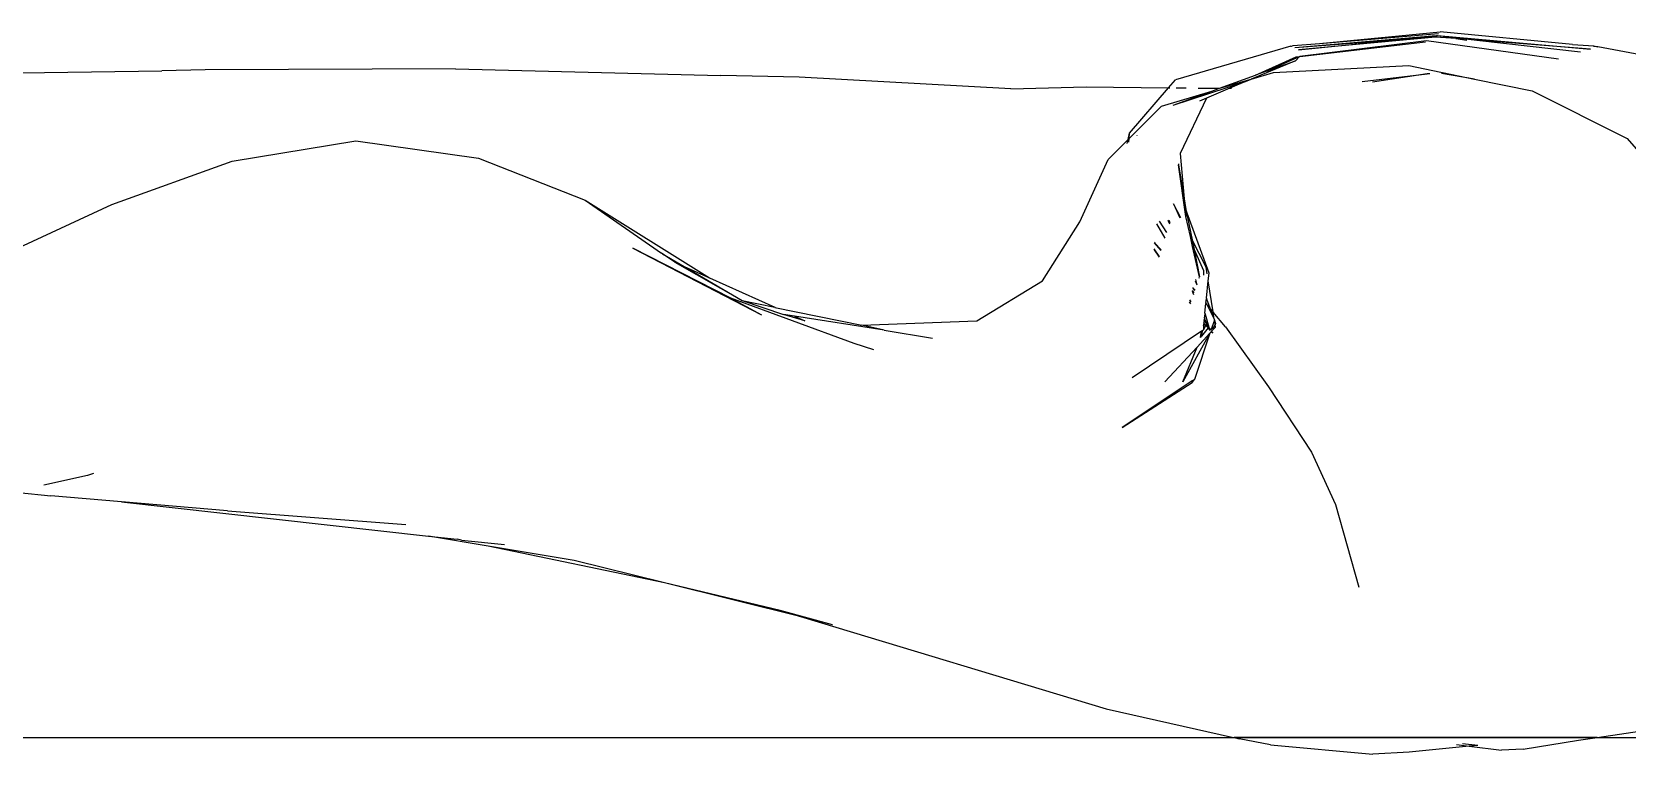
# Model space of a CAD drawing. Header units: millimetres. Extents: x -41292 to 298682, y -22072 to 33155.
# Drawn here: x 28603.7 to 28730.5, y 1459.3 to 1516.7 of the extents above; entities that cross this region are included whole.
import ezdxf

# ---------------------------------------------------------------- set-up
doc = ezdxf.new("R2010")
doc.units = ezdxf.units.MM
doc.layers.add('틀', color=8, linetype='Continuous')

# ---------------------------------------------------------------- blocks, each defined once
blk = doc.blocks.new('AHSISHEUD')
for p, q in [((29342.69, 19164.44), (29331.46, 19163.48)), ((29338.85, 19164.04), (29331.46, 19163.48)), ((29342.64, 19164.33), (29331.75, 19163.32)), ((29331.75, 19163.32), (29338.85, 19164.04)), ((29341.93, 19164.04), (29331.86, 19162.8)), ((29333.41, 19163.83), (29343.02, 19164.74)), ((29333.41, 19163.83), (29342.89, 19164.62)), ((29338.85, 19164.04), (29342.69, 19164.44)), ((29342.64, 19164.33), (29338.85, 19164.04)), ((29352.43, 19162.57), (29341.93, 19164.04)), ((29342.77, 19164.43), (29342.64, 19164.33)), ((29344.26, 19164.21), (29342.64, 19164.33)), ((29342.69, 19164.44), (29342.77, 19164.43)), ((29342.8, 19164.45), (29342.77, 19164.43)), ((29342.8, 19164.45), (29354.95, 19163.37)), ((29342.8, 19164.45), (29345.92, 19164.08)), ((29353.53, 19163.75), (29343.02, 19164.74)), ((29344.26, 19164.21), (29345.12, 19164.08)), ((29354.95, 19163.37), (29345.92, 19164.08)), ((29345.92, 19164.08), (29354.16, 19163.15)), ((29331.15, 19163.62), (29321.96, 19160.94)), ((29328.32, 19161.3), (29331.56, 19162.76)), ((29329.2, 19161.62), (29331.83, 19162.79)), ((29331.15, 19163.62), (29331.18, 19163.62)), ((29331.18, 19163.62), (29331.31, 19163.66)), ((29331.31, 19163.66), (29333.41, 19163.83)), ((29331.5, 19162.45), (29331.83, 19162.79)), ((29331.56, 19162.76), (29331.83, 19162.79)), ((29331.83, 19162.79), (29331.86, 19162.8)), ((29331.86, 19162.8), (29341.84, 19163.95)), ((29353.53, 19163.75), (29355.24, 19163.64)), ((29355.54, 19163.56), (29355.19, 19163.59)), ((29355.24, 19163.64), (29355.54, 19163.56)), ((29361.03, 19162.52), (29355.54, 19163.56)), ((29225.67, 19161.44), (29241.37, 19161.65)), ((29244.83, 19161.72), (29241.37, 19161.65)), ((29264.72, 19161.82), (29244.83, 19161.72)), ((29264.72, 19161.82), (29285.83, 19161.27)), ((29331.5, 19162.45), (29327.99, 19160.98)), ((29327.99, 19160.98), (29329.77, 19161.51)), ((29329.2, 19161.62), (29328.32, 19161.3)), ((29329.2, 19161.62), (29331.5, 19162.45)), ((29329.77, 19161.51), (29340.53, 19162.07)), ((29340.53, 19162.07), (29345.74, 19160.99)), ((29345.74, 19160.99), (29343.11, 19161.44)), ((29292.05, 19161.14), (29285.83, 19161.27)), ((29308.87, 19160.23), (29292.05, 19161.14)), ((29308.87, 19160.23), (29314.86, 19160.37)), ((29314.86, 19160.37), (29321.42, 19160.31)), ((29318.31, 19156.69), (29321.42, 19160.31)), ((29321.42, 19160.31), (29321.96, 19160.94)), ((29321.42, 19160.31), (29321.52, 19160.3)), ((29321.77, 19158.93), (29327.54, 19160.79)), ((29322.03, 19160.3), (29322.82, 19160.29)), ((29323.76, 19160.28), (29325.47, 19160.27)), ((29326.28, 19160.26), (29324.43, 19159.48)), ((29324.85, 19160.04), (29325.47, 19160.27)), ((29325.47, 19160.27), (29328.32, 19161.3)), ((29325.47, 19160.27), (29327.99, 19160.98)), ((29327.54, 19160.79), (29326.28, 19160.26)), ((29326.28, 19160.26), (29326.41, 19160.26)), ((29327.54, 19160.79), (29327.99, 19160.98)), ((29336.8, 19160.79), (29341.98, 19161.4)), ((29341.98, 19161.4), (29337.63, 19160.75)), ((29342.19, 19161.41), (29341.98, 19161.4)), ((29345.74, 19160.99), (29350.32, 19160.05)), ((29320.85, 19158.85), (29324.85, 19160.04)), ((29321.77, 19158.93), (29324.85, 19160.04)), ((29324.43, 19159.48), (29322.33, 19155.08)), ((29324.43, 19159.48), (29323.88, 19159.25)), ((29350.32, 19160.05), (29357.87, 19156.28)), ((29318.29, 19156.27), (29320.85, 19158.85)), ((29318.2, 19156.19), (29318.31, 19156.69)), ((29318.29, 19156.27), (29318.31, 19156.69)), ((29318.9, 19156.54), (29318.9, 19156.51)), ((29246.97, 19154.47), (29256.81, 19156.08)), ((29256.81, 19156.08), (29266.54, 19154.7)), ((29316.61, 19154.59), (29318.2, 19156.19)), ((29318.13, 19155.87), (29318.2, 19156.19)), ((29318.2, 19156.19), (29318.29, 19156.27)), ((29318.27, 19155.99), (29318.29, 19156.27)), ((29357.87, 19156.28), (29361.95, 19151.6)), ((29237.41, 19151.03), (29246.97, 19154.47)), ((29266.54, 19154.7), (29275.02, 19151.38)), ((29314.36, 19149.65), (29316.61, 19154.59)), ((29322.21, 19154.25), (29322.2, 19154.18)), ((29322.79, 19150.06), (29322.2, 19154.18)), ((29322.2, 19154.18), (29322.66, 19151.48)), ((29322.33, 19155.08), (29322.66, 19151.48)), ((29275.02, 19151.38), (29284.93, 19145.19)), ((29275.02, 19151.38), (29281.1, 19147.16)), ((29322.66, 19151.48), (29322.79, 19150.06)), ((29322.66, 19151.48), (29322.8, 19150.62)), ((29228.54, 19146.92), (29237.41, 19151.03)), ((29322.38, 19149.97), (29321.8, 19151.09)), ((29321.8, 19151.09), (29322.31, 19149.96)), ((29322.8, 19150.62), (29322.79, 19150.06)), ((29323.15, 19148.47), (29322.79, 19150.06)), ((29324.64, 19145.57), (29322.8, 19150.62)), ((29322.8, 19150.62), (29323.29, 19148.21)), ((29311.4, 19144.96), (29314.36, 19149.65)), ((29320.45, 19149.5), (29321.13, 19148.35)), ((29321.28, 19148.81), (29320.69, 19149.71)), ((29321.36, 19149.77), (29321.5, 19149.5)), ((29321.53, 19149.62), (29321.4, 19149.77)), ((29321.44, 19149.78), (29321.53, 19149.62)), ((29321.52, 19149.57), (29321.53, 19149.62)), ((29286.62, 19143.59), (29278.82, 19147.56)), ((29278.82, 19147.56), (29289.06, 19142.25)), ((29320.68, 19146.92), (29320.27, 19147.51)), ((29320.32, 19148.03), (29320.31, 19147.98)), ((29320.83, 19147.37), (29320.31, 19147.98)), ((29320.31, 19147.98), (29320.84, 19147.43)), ((29323.29, 19148.21), (29323.15, 19148.47)), ((29323.33, 19147.69), (29323.15, 19148.47)), ((29324.4, 19146.05), (29323.29, 19148.21)), ((29323.29, 19148.21), (29323.44, 19147.44)), ((29323.33, 19147.69), (29323.44, 19147.44)), ((29323.88, 19145.28), (29323.33, 19147.69)), ((29281.18, 19147.11), (29281.1, 19147.16)), ((29282.15, 19146.44), (29281.18, 19147.11)), ((29281.18, 19147.11), (29282.91, 19146.09)), ((29282.15, 19146.44), (29287.52, 19143.39)), ((29282.15, 19146.44), (29282.91, 19146.09)), ((29320.26, 19147.43), (29320.66, 19146.84)), ((29323.44, 19147.44), (29324.19, 19145.78)), ((29323.44, 19147.44), (29323.88, 19145.28)), ((29282.91, 19146.09), (29287.52, 19143.39)), ((29282.91, 19146.09), (29284.93, 19145.19)), ((29284.93, 19145.19), (29290.1, 19142.86)), ((29306.16, 19141.79), (29311.4, 19144.96)), ((29323.55, 19145.07), (29323.67, 19144.65)), ((29323.82, 19145.25), (29323.85, 19145.17)), ((29324.19, 19145.78), (29324.19, 19145.4)), ((29324.48, 19145.51), (29324.4, 19146.05)), ((29324.57, 19144.95), (29324.64, 19145.57)), ((29323.29, 19144.13), (29323.41, 19143.87)), ((29323.45, 19144), (29323.31, 19144.2)), ((29323.36, 19144.37), (29323.37, 19144.42)), ((29323.51, 19144.19), (29323.36, 19144.37)), ((29323.53, 19144.23), (29323.36, 19144.37)), ((29323.52, 19144.95), (29323.67, 19144.65)), ((29324.43, 19143.58), (29324.57, 19144.95)), ((29324.96, 19142.5), (29324.57, 19144.95)), ((29296.41, 19139.98), (29286.62, 19143.59)), ((29286.62, 19143.59), (29289.06, 19142.25)), ((29287.52, 19143.39), (29290.79, 19142.29)), ((29287.52, 19143.39), (29290.1, 19142.86)), ((29290.1, 19142.86), (29290.12, 19142.85)), ((29290.12, 19142.85), (29297.04, 19141.44)), ((29323.06, 19143.29), (29323.16, 19143.14)), ((29323.21, 19143.29), (29323.1, 19143.44)), ((29324.3, 19142.39), (29324.38, 19143.16)), ((29324.39, 19143.23), (29324.38, 19143.16)), ((29324.43, 19143.14), (29324.38, 19143.16)), ((29324.39, 19143.23), (29324.44, 19143.54)), ((29324.43, 19143.58), (29324.44, 19143.54)), ((29324.48, 19143.04), (29324.43, 19143.14)), ((29324.44, 19143.54), (29324.7, 19142.81)), ((29324.48, 19143.04), (29324.97, 19142.08)), ((29324.7, 19142.81), (29324.48, 19143.04)), ((29324.72, 19142.75), (29324.7, 19142.81)), ((29324.96, 19142.5), (29324.72, 19142.75)), ((29324.72, 19142.75), (29324.97, 19142.08)), ((29324.96, 19142.47), (29324.96, 19142.5)), ((29325.95, 19141.3), (29324.96, 19142.47)), ((29325.05, 19141.92), (29324.96, 19142.47)), ((29292.5, 19141.78), (29290.79, 19142.29)), ((29291.67, 19142.15), (29290.79, 19142.29)), ((29291.67, 19142.15), (29292.5, 19141.78)), ((29298.8, 19141.04), (29291.67, 19142.15)), ((29297.04, 19141.44), (29306.16, 19141.79)), ((29298.8, 19141.04), (29297.04, 19141.44)), ((29324.56, 19141.22), (29324.03, 19140.56)), ((29324.19, 19141.41), (29324.24, 19141.56)), ((29324.19, 19141.41), (29324.19, 19141.06)), ((29324.19, 19141.06), (29324.38, 19141.41)), ((29324.21, 19141.6), (29324.26, 19141.77)), ((29324.24, 19141.56), (29324.21, 19141.6)), ((29324.24, 19141.81), (29324.28, 19141.95)), ((29324.26, 19141.77), (29324.24, 19141.81)), ((29324.38, 19141.41), (29324.24, 19141.56)), ((29324.26, 19142.01), (29324.32, 19142.32)), ((29324.26, 19142.01), (29324.28, 19141.95)), ((29324.45, 19141.58), (29324.26, 19141.77)), ((29324.28, 19141.95), (29324.45, 19141.58)), ((29324.3, 19142.39), (29324.32, 19142.32)), ((29324.32, 19142.32), (29324.61, 19141.28)), ((29324.38, 19141.41), (29324.43, 19141.53)), ((29324.56, 19141.22), (29324.41, 19141.38)), ((29324.43, 19141.53), (29324.45, 19141.58)), ((29324.61, 19141.28), (29324.43, 19141.53)), ((29324.61, 19141.28), (29324.56, 19141.22)), ((29324.75, 19141.01), (29324.56, 19141.22)), ((29324.78, 19141.03), (29324.61, 19141.28)), ((29325.06, 19141.83), (29324.78, 19141.03)), ((29325.15, 19141.28), (29324.84, 19140.95)), ((29325.11, 19141.5), (29324.89, 19141.11)), ((29324.97, 19142.08), (29325.05, 19141.92)), ((29325.05, 19141.92), (29325.07, 19141.87)), ((29325.07, 19141.87), (29325.06, 19141.83)), ((29325.06, 19141.83), (29325.15, 19141.57)), ((29325.11, 19141.5), (29325.06, 19141.83)), ((29325.15, 19141.57), (29325.11, 19141.5)), ((29325.15, 19141.28), (29325.11, 19141.5)), ((29325.95, 19141.3), (29329.37, 19136.53)), ((29297.98, 19139.48), (29296.41, 19139.98)), ((29298.8, 19141.04), (29302.66, 19140.41)), ((29324.04, 19140.95), (29318.51, 19137.25)), ((29324.71, 19140.79), (29322.54, 19136.92)), ((29324.71, 19140.79), (29323.49, 19137.13)), ((29324.71, 19140.79), (29323.68, 19139.69)), ((29323.95, 19140.46), (29324.04, 19140.95)), ((29324.01, 19140.5), (29323.95, 19140.46)), ((29324.01, 19140.5), (29324.03, 19140.56)), ((29324.03, 19140.56), (29324.15, 19141.03)), ((29324.07, 19140.97), (29324.03, 19140.56)), ((29324.07, 19140.97), (29324.04, 19140.95)), ((29324.15, 19141.03), (29324.07, 19140.97)), ((29324.15, 19141.03), (29324.19, 19141.06)), ((29324.75, 19140.85), (29324.71, 19140.79)), ((29324.73, 19140.83), (29324.71, 19140.79)), ((29324.84, 19140.95), (29324.75, 19140.85)), ((29324.95, 19140.79), (29324.84, 19140.95)), ((29323.68, 19139.69), (29321.13, 19136.94)), ((29322.54, 19136.92), (29323.68, 19139.69)), ((29323.3, 19137), (29317.74, 19133.31)), ((29317.74, 19133.31), (29323.28, 19136.87)), ((29323.28, 19136.87), (29323.49, 19137.13)), ((29323.28, 19136.87), (29323.3, 19137)), ((29323.49, 19137.13), (29323.3, 19137)), ((29329.37, 19136.53), (29332.79, 19131.34)), ((29332.79, 19131.34), (29334.69, 19127.19)), ((29235.45, 19129.5), (29231.98, 19128.73)), ((29235.95, 19129.64), (29235.45, 19129.5)), ((29229.97, 19128.15), (29232.55, 19127.86)), ((29238.16, 19127.39), (29232.55, 19127.86)), ((29246.59, 19126.67), (29238.16, 19127.39)), ((29238.16, 19127.39), (29262.57, 19124.67)), ((29246.59, 19126.67), (29260.78, 19125.59)), ((29334.69, 19127.19), (29336.54, 19120.62)), ((29267.33, 19123.87), (29262.57, 19124.67)), ((29262.57, 19124.67), (29264.86, 19124.42)), ((29265.2, 19124.35), (29264.86, 19124.42)), ((29265.2, 19124.35), (29268.62, 19124)), ((29281.33, 19120.96), (29267.33, 19123.87)), ((29274.16, 19122.73), (29267.33, 19123.87)), ((29281.33, 19120.96), (29274.16, 19122.73)), ((29290.53, 19118.75), (29281.33, 19120.96)), ((29292.42, 19118.19), (29281.33, 19120.96)), ((29294.69, 19117.62), (29290.53, 19118.75)), ((29290.53, 19118.75), (29292.42, 19118.19)), ((29292.42, 19118.19), (29316.46, 19110.95)), ((29294.69, 19117.62), (29292.42, 19118.19)), ((29316.46, 19110.95), (29326.58, 19108.67)), ((29355.48, 19108.67), (29363.67, 19109.87)), ((27995.74, 19108.67), (29326.58, 19108.67)), ((29326.58, 19108.67), (29326.62, 19108.67)), ((29326.62, 19108.67), (29327.03, 19108.57)), ((29355.48, 19108.67), (29326.62, 19108.67)), ((29329.53, 19108.09), (29327.03, 19108.57)), ((29346.01, 19108.04), (29344.78, 19108.17)), ((29349.62, 19107.75), (29354.02, 19108.45)), ((29354.02, 19108.45), (29355.48, 19108.67)), ((29355.48, 19108.67), (29562.05, 19108.67)), ((29329.53, 19108.09), (29337.65, 19107.34)), ((29340.54, 19107.5), (29337.65, 19107.34)), ((29345.31, 19107.97), (29340.54, 19107.5)), ((29344.3, 19108.1), (29345.31, 19107.97)), ((29346.01, 19108.04), (29345.31, 19107.97)), ((29345.31, 19107.97), (29347.89, 19107.65)), ((29349.62, 19107.75), (29347.89, 19107.65))]:
    blk.add_line(p, q)

msp = doc.modelspace()

# ---------------------------------------------------------------- linework, layer by layer
at = {"layer": '틀'}
msp.add_line((26044.67, 1460.58), (28934.67, 1460.58), dxfattribs=at)

# ---------------------------------------------------------------- block references
msp.add_blockref('AHSISHEUD', (-627.37, -17648.09))

doc.saveas('drawing.dxf')
